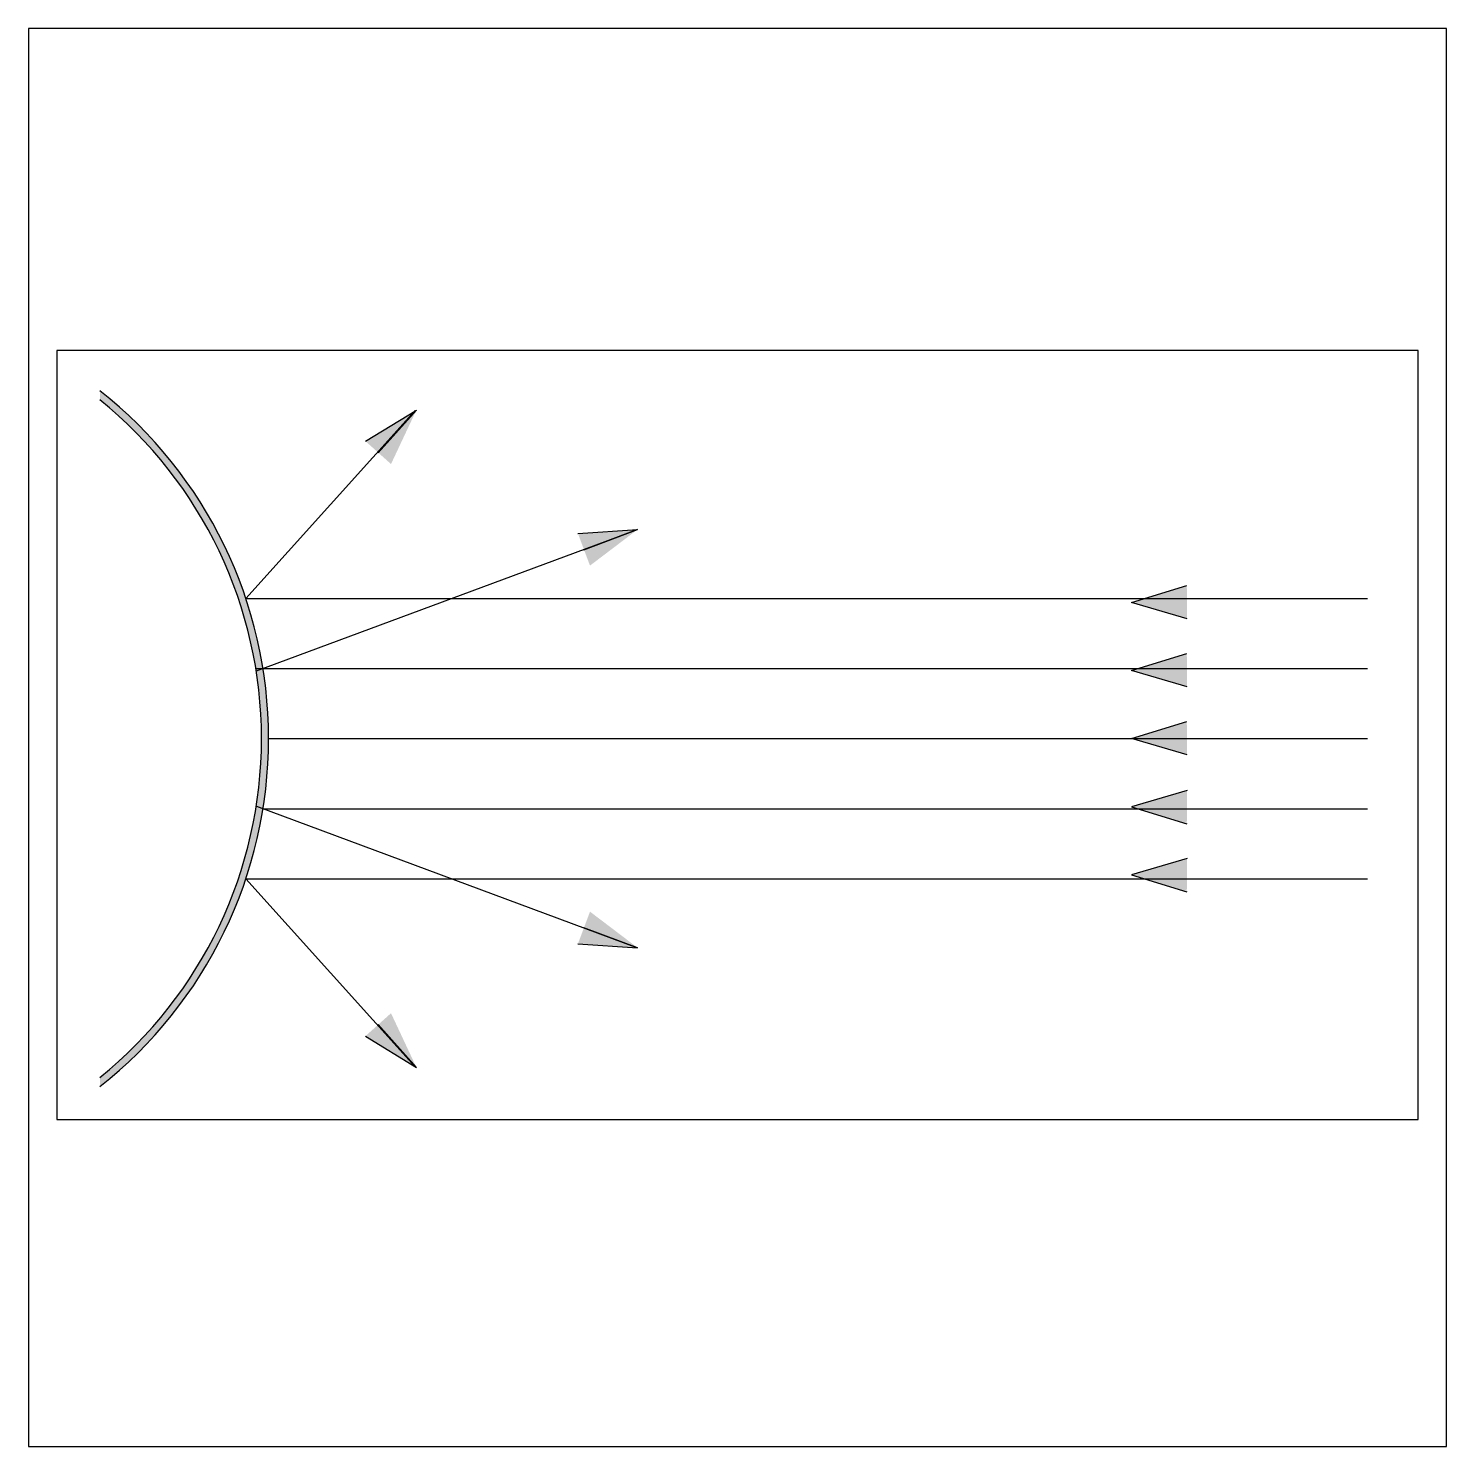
# Model space of a CAD drawing. Header units: millimetres. Extents: x 0 to 1000, y 0 to 1000.
import ezdxf

# ---------------------------------------------------------------- set-up
doc = ezdxf.new("R2010")
doc.units = ezdxf.units.MM
doc.layers.get('0').update_dxf_attribs({"color": 2})
doc.layers.add('1', color=1, linetype='Continuous')
doc.layers.add('2', color=7, linetype='Continuous')

msp = doc.modelspace()

# ---------------------------------------------------------------- hatches: boundary and pattern name
at = {"layer": '2'}
for points in [[(50.5, 738.1), (50.5, 744.4, -0.48486), (50.5, 253.9), (50.5, 260.2, 0.47702)], [(273.6, 730.9), (255.7, 692.8), (237.7, 708.9)], [(429.5, 646.6), (396, 621.2), (387.5, 643.8)], [(777.7, 595.2), (816.8, 607.2), (817, 583.7)], [(777.7, 547.2), (816.8, 559.2), (817, 535.7)], [(777.7, 499.2), (816.8, 511.2), (817, 487.7)], [(777.7, 451.2), (816.8, 439.1), (817, 462.6)], [(777.7, 403.2), (816.8, 391.1), (817, 414.6)], [(429.5, 351.8), (396, 377.2), (387.5, 354.5)], [(273.6, 267.4), (255.7, 305.6), (237.7, 289.5)]]:
    msp.add_hatch(color=256, dxfattribs=at).paths.add_polyline_path(points)

# ---------------------------------------------------------------- linework, layer by layer
at = {"color": 2}
msp.add_lwpolyline([(0, 0), (1000, 0), (1000, 1000), (0, 1000)], close=True, dxfattribs=at)
at = {"layer": '1', "color": 1}
for p, q in [((980, 772.8), (20, 772.8)), ((20, 772.8), (20, 230.7)), ((980, 230.7), (980, 772.8)), ((20, 230.7), (980, 230.7))]:
    msp.add_line(p, q, dxfattribs=at)
at = {"layer": '2'}
for p, q in [((153.4, 598.1), (272.8, 730.5)), ((237.7, 708.9), (273.6, 730.9)), ((273.6, 730.9), (246.7, 700.7)), ((246.7, 700.7), (273.6, 730.9)), ((160.8, 546.9), (429.5, 646.6)), ((387.5, 643.8), (429.5, 646.6)), ((391.6, 632.4), (429.5, 646.6)), ((429.5, 646.6), (391.6, 632.4)), ((777.7, 595.2), (816.8, 607.2)), ((153.4, 598.1), (944.1, 598.1)), ((817, 583.7), (777.7, 595.2)), ((777.7, 547.2), (816.8, 559.2)), ((160.5, 548.6), (944.1, 548.6)), ((817, 535.7), (777.7, 547.2)), ((777.7, 499.2), (816.8, 511.2)), ((169.4, 499.2), (944.1, 499.2)), ((817, 487.7), (777.7, 499.2)), ((817, 462.6), (777.7, 451.2)), ((160.8, 451.5), (429.5, 351.8)), ((777.7, 451.2), (816.8, 439.1)), ((165.5, 449.7), (944.1, 449.7)), ((817, 414.6), (777.7, 403.2)), ((153.4, 400.3), (272.8, 267.9)), ((153.4, 400.3), (944.1, 400.3)), ((777.7, 403.2), (816.8, 391.1)), ((429.5, 351.8), (391.6, 365.9)), ((391.6, 365.9), (429.5, 351.8)), ((387.5, 354.5), (429.5, 351.8)), ((246.7, 297.6), (273.6, 267.4)), ((273.6, 267.4), (246.7, 297.6)), ((237.7, 289.5), (273.6, 267.4))]:
    msp.add_line(p, q, dxfattribs=at)
for radius, start, end in [(312.4, 308.2658, 51.7342), (307.4, 308.9963, 51.0037)]:
    msp.add_arc((-143, 499.2), radius, start, end, dxfattribs=at)

doc.saveas('drawing.dxf')
